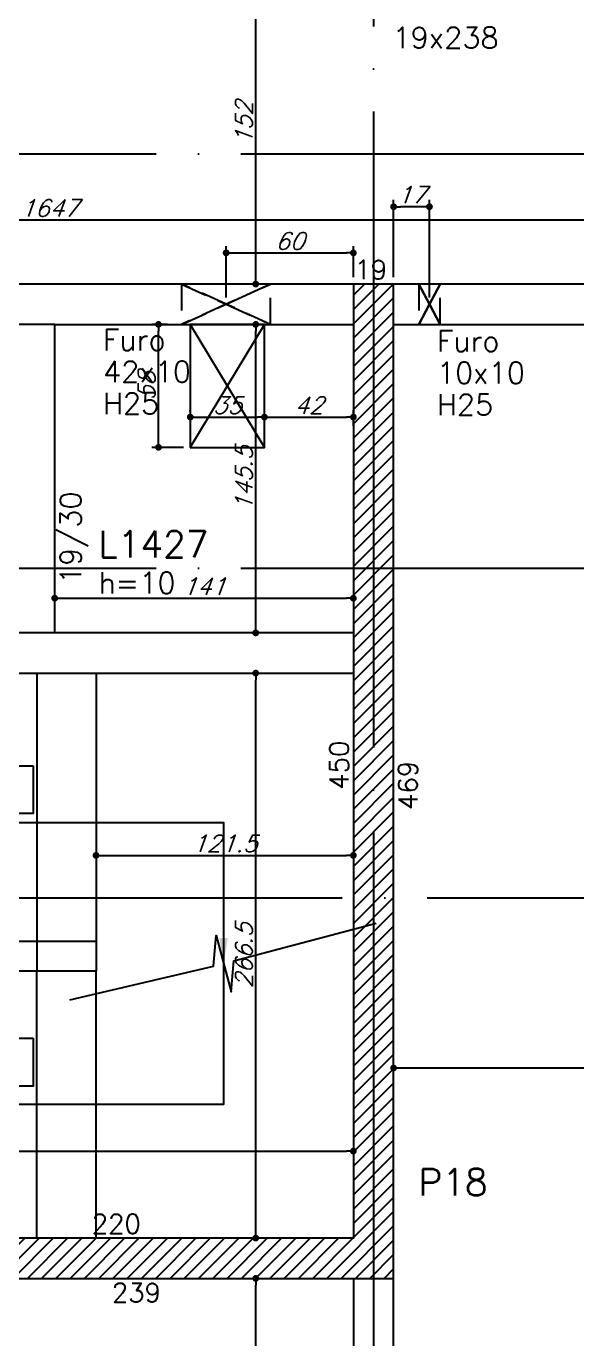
# Model space of a CAD drawing. Header units: millimetres. Extents: x -2290 to 5505, y -2157 to 2343.
# Drawn here: x 442 to 701, y -4 to 615 of the extents above; entities that cross this region are included whole.
import ezdxf
from ezdxf.enums import TextEntityAlignment as Align

# ---------------------------------------------------------------- set-up
doc = ezdxf.new("R2010")
doc.units = ezdxf.units.MM
doc.header["$LTSCALE"] = 50
doc.linetypes.add('EIXO', pattern=[6.8, 6, -0.4, 0, -0.4])
doc.linetypes.add('HIDDEN', pattern=[0.375, 0.25, -0.125])
for name, color, linetype in [('242', 3, 'Continuous'), ('F-AUX', 2, 'Continuous'), ('F-COTAS', 106, 'Continuous'), ('F-COTAS ANCORAGEM', 106, 'Continuous'), ('F-COTAS-FUROS', 50, 'Continuous'), ('F-COTAS-FUROS VIGA', 50, 'Continuous'), ('F-EIXO', 12, 'EIXO'), ('F-ESCADAS', 2, 'Continuous'), ('F-FURO-PAREDE', 2, 'HIDDEN'), ('F-FURO-PAREDE-TEXTOS', 2, 'Continuous'), ('F-LAJES-DIM', 2, 'Continuous'), ('F-LAJES-NOME', 4, 'Continuous'), ('F-PILARES-DIM', 172, 'Continuous'), ('F-PILARES-HACH', 174, 'Continuous'), ('F-PILARES-NOME', 170, 'Continuous'), ('F-PILARES-S', 170, 'Continuous'), ('F-TEXTO', 6, 'Continuous'), ('F-TEXTO ESCADA', 2, 'Continuous'), ('F-TEXTO-YELLOW', 2, 'Continuous'), ('F-VIGAS', 3, 'Continuous'), ('F-VIGAS-DIM', 2, 'Continuous'), ('F-VÃO', 1, 'Continuous')]:
    doc.layers.add(name, color=color, linetype=linetype)
doc.styles.add('5385-ARQ-PB-BAS-PLA-TER-TORRE-A-106-TXT$0$R60-75', font='simplex.shx', dxfattribs={"height": 0.1125})
doc.styles.add('CP-TEXT-INCL', font='simplex.shx', dxfattribs={"oblique": 20})
doc.styles.add('MCP', font='simplex.shx')
doc.styles.add('ROMANS', font='simplex.shx')
doc.dimstyles.new('CP-COTAS-50', dxfattribs={"dimscale": 0.64, "dimtxt": 12.5, "dimasz": 5, "dimexe": 5, "dimexo": 5, "dimgap": 2.5, "dimtad": 1, "dimdec": 1, "dimdsep": 46, "dimtxsty": 'CP-TEXT-INCL', "dimblk1": 'DOT', "dimblk2": 'DOT', "dimsah": 1, "dimcen": 9, "dimclrd": 256, "dimclre": 256, "dimclrt": 256, "dimadec": 0, "dimazin": 0, "dimtfac": 1, "dimtdec": 1, "dimtmove": 2, "dimatfit": 3, "dimldrblk": 'DOT', "dimfxl": 0, "dimtolj": 1, "dimarcsym": 0})

# ---------------------------------------------------------------- blocks, each defined once
blk = doc.blocks.new('*U51')
at = {"layer": 'F-EIXO'}
blk.add_line((0, 0), (5174.35, 0), dxfattribs=at)
at = {"layer": 'F-TEXTO', "style": 'ROMANS'}
blk.add_attdef('EIXO', text='', height=17.5, dxfattribs=at).set_placement((-28.21, 0), align=Align.MIDDLE_CENTER)
blk = doc.blocks.new('*U32')
at = {"layer": 'F-EIXO'}
blk.add_line((0, 0), (0, -2961.07), dxfattribs=at)
at = {"layer": 'F-TEXTO', "style": 'ROMANS'}
blk.add_attdef('EIXO', text='', height=17.5, rotation=360, dxfattribs=at).set_placement((0, 28.21), align=Align.MIDDLE_CENTER)
blk = doc.blocks.new('*U34')
at = {"layer": 'F-EIXO'}
blk.add_line((0, 0), (5174.35, 0), dxfattribs=at)
at = {"layer": 'F-TEXTO', "style": 'ROMANS'}
blk.add_attdef('EIXO', text='', height=17.5, dxfattribs=at).set_placement((-28.21, 0), align=Align.MIDDLE_CENTER)
blk = doc.blocks.new('*U27')
at = {"layer": 'F-EIXO'}
blk.add_line((0, 0), (5086.35, 0), dxfattribs=at)
at = {"layer": 'F-TEXTO', "style": 'ROMANS'}
blk.add_attdef('EIXO', text='', height=17.5, dxfattribs=at).set_placement((-28.21, 0), align=Align.MIDDLE_CENTER)
blk = doc.blocks.new('_DOT')
at = {"color": 0, "linetype": 'ByBlock'}
blk.add_line((-0.5, 0), (-1, 0), dxfattribs=at)
at = {"color": 0, "linetype": 'ByBlock', "const_width": 0.5}
blk.add_lwpolyline([(-0.25, 0, 1), (0.25, 0, 1)], format="xyb", close=True, dxfattribs=at)
blk = doc.blocks.new('*D126')
at = {"layer": 'DEFPOINTS', "color": 0, "linetype": 'Continuous', "transparency": 16777216}
for p in [(549.9, 24.5), (549.9, 24.5), (549.9, -475)]:
    blk.add_point(p, dxfattribs=at)
at = {"layer": 'F-COTAS', "linetype": 'Continuous', "lineweight": -2, "transparency": 16777216}
blk.add_line((549.9, -471.8), (549.9, 21.3), dxfattribs=at)
at = {"layer": 'F-COTAS', "linetype": 'Continuous', "lineweight": -2, "transparency": 16777216, "xscale": 3.2, "yscale": 3.2, "zscale": 3.2}
for p, rotation in [((549.9, 24.5), 90), ((549.9, -475), 270)]:
    blk.add_blockref('_DOT', p, dxfattribs=dict(at, rotation=rotation))
at = {"layer": 'F-COTAS', "linetype": 'Continuous', "transparency": 16777216, "insert": (544.3, -225.25), "char_height": 8, "attachment_point": 5, "rotation": 90, "style": 'CP-TEXT-INCL'}
blk.add_mtext('\\A1;499.5', dxfattribs=at)
blk = doc.blocks.new('*D127')
at = {"layer": 'DEFPOINTS', "color": 0, "linetype": 'Continuous', "transparency": 16777216}
for p in [(549.9, 310), (549.9, 310), (549.9, 43.5)]:
    blk.add_point(p, dxfattribs=at)
at = {"layer": 'F-COTAS', "linetype": 'Continuous', "lineweight": -2, "transparency": 16777216}
blk.add_line((549.9, 46.7), (549.9, 306.8), dxfattribs=at)
at = {"layer": 'F-COTAS', "linetype": 'Continuous', "lineweight": -2, "transparency": 16777216, "xscale": 3.2, "yscale": 3.2, "zscale": 3.2}
for p, rotation in [((549.9, 310), 90), ((549.9, 43.5), 270)]:
    blk.add_blockref('_DOT', p, dxfattribs=dict(at, rotation=rotation))
at = {"layer": 'F-COTAS', "linetype": 'Continuous', "transparency": 16777216, "insert": (544.3, 176.75), "char_height": 8, "attachment_point": 5, "rotation": 90, "style": 'CP-TEXT-INCL'}
blk.add_mtext('\\A1;266.5', dxfattribs=at)
blk = doc.blocks.new('*D128')
at = {"layer": 'DEFPOINTS', "color": 0, "linetype": 'Continuous', "transparency": 16777216}
for p in [(549.9, 474.5), (549.9, 474.5), (549.9, 329)]:
    blk.add_point(p, dxfattribs=at)
at = {"layer": 'F-COTAS', "linetype": 'Continuous', "lineweight": -2, "transparency": 16777216}
blk.add_line((549.9, 332.2), (549.9, 471.3), dxfattribs=at)
at = {"layer": 'F-COTAS', "linetype": 'Continuous', "lineweight": -2, "transparency": 16777216, "xscale": 3.2, "yscale": 3.2, "zscale": 3.2}
for p, rotation in [((549.9, 474.5), 90), ((549.9, 329), 270)]:
    blk.add_blockref('_DOT', p, dxfattribs=dict(at, rotation=rotation))
at = {"layer": 'F-COTAS', "linetype": 'Continuous', "transparency": 16777216, "insert": (544.3, 401.75), "char_height": 8, "attachment_point": 5, "rotation": 90, "style": 'CP-TEXT-INCL'}
blk.add_mtext('\\A1;145.5', dxfattribs=at)
blk = doc.blocks.new('*D129')
at = {"layer": 'DEFPOINTS', "color": 0, "linetype": 'Continuous', "transparency": 16777216}
for p in [(549.9, 645.5), (549.9, 645.5), (549.9, 493.5)]:
    blk.add_point(p, dxfattribs=at)
at = {"layer": 'F-COTAS', "linetype": 'Continuous', "lineweight": -2, "transparency": 16777216}
blk.add_line((549.9, 496.7), (549.9, 642.3), dxfattribs=at)
at = {"layer": 'F-COTAS', "linetype": 'Continuous', "lineweight": -2, "transparency": 16777216, "xscale": 3.2, "yscale": 3.2, "zscale": 3.2}
for p, rotation in [((549.9, 645.5), 90), ((549.9, 493.5), 270)]:
    blk.add_blockref('_DOT', p, dxfattribs=dict(at, rotation=rotation))
at = {"layer": 'F-COTAS', "linetype": 'Continuous', "transparency": 16777216, "insert": (544.3, 569.5), "char_height": 8, "attachment_point": 5, "rotation": 90, "style": 'CP-TEXT-INCL'}
blk.add_mtext('\\A1;152', dxfattribs=at)
blk = doc.blocks.new('*D170')
at = {"layer": 'DEFPOINTS', "color": 0, "linetype": 'Continuous', "transparency": 16777216}
for p in [(278.5, 84.54), (596, 84.54), (596, 84.54)]:
    blk.add_point(p, dxfattribs=at)
at = {"layer": 'F-COTAS', "linetype": 'Continuous', "lineweight": -2, "transparency": 16777216}
blk.add_line((281.7, 84.54), (592.8, 84.54), dxfattribs=at)
at = {"layer": 'F-COTAS', "linetype": 'Continuous', "lineweight": -2, "transparency": 16777216, "xscale": 3.2, "yscale": 3.2, "zscale": 3.2, "rotation": 180}
blk.add_blockref('_DOT', (278.5, 84.54), dxfattribs=at)
at = {"layer": 'F-COTAS', "linetype": 'Continuous', "lineweight": -2, "transparency": 16777216, "xscale": 3.2, "yscale": 3.2, "zscale": 3.2}
blk.add_blockref('_DOT', (596, 84.54), dxfattribs=at)
at = {"layer": 'F-COTAS', "linetype": 'Continuous', "transparency": 16777216, "insert": (420.89, 90.14), "char_height": 8, "attachment_point": 5, "style": 'CP-TEXT-INCL'}
blk.add_mtext('\\A1;317.5', dxfattribs=at)
blk = doc.blocks.new('*D171')
at = {"layer": 'DEFPOINTS', "color": 0, "linetype": 'Continuous', "transparency": 16777216}
for p in [(615, 123.74), (921.5, 123.74), (921.5, 123.74)]:
    blk.add_point(p, dxfattribs=at)
at = {"layer": 'F-COTAS', "linetype": 'Continuous', "lineweight": -2, "transparency": 16777216}
blk.add_line((618.2, 123.74), (918.3, 123.74), dxfattribs=at)
at = {"layer": 'F-COTAS', "linetype": 'Continuous', "lineweight": -2, "transparency": 16777216, "xscale": 3.2, "yscale": 3.2, "zscale": 3.2, "rotation": 180}
blk.add_blockref('_DOT', (615, 123.74), dxfattribs=at)
at = {"layer": 'F-COTAS', "linetype": 'Continuous', "lineweight": -2, "transparency": 16777216, "xscale": 3.2, "yscale": 3.2, "zscale": 3.2}
blk.add_blockref('_DOT', (921.5, 123.74), dxfattribs=at)
at = {"layer": 'F-COTAS', "linetype": 'Continuous', "transparency": 16777216, "insert": (768.25, 129.34), "char_height": 8, "attachment_point": 5, "style": 'CP-TEXT-INCL'}
blk.add_mtext('\\A1;306.5', dxfattribs=at)
blk = doc.blocks.new('*D190')
at = {"layer": 'DEFPOINTS', "color": 0, "linetype": 'Continuous', "transparency": 16777216}
for p in [(455, 345.35), (596, 345.35), (596, 345.35)]:
    blk.add_point(p, dxfattribs=at)
at = {"layer": 'F-COTAS', "linetype": 'Continuous', "lineweight": -2, "transparency": 16777216}
blk.add_line((458.2, 345.35), (592.8, 345.35), dxfattribs=at)
at = {"layer": 'F-COTAS', "linetype": 'Continuous', "lineweight": -2, "transparency": 16777216, "xscale": 3.2, "yscale": 3.2, "zscale": 3.2, "rotation": 180}
blk.add_blockref('_DOT', (455, 345.35), dxfattribs=at)
at = {"layer": 'F-COTAS', "linetype": 'Continuous', "lineweight": -2, "transparency": 16777216, "xscale": 3.2, "yscale": 3.2, "zscale": 3.2}
blk.add_blockref('_DOT', (596, 345.35), dxfattribs=at)
at = {"layer": 'F-COTAS', "linetype": 'Continuous', "transparency": 16777216, "insert": (525.5, 350.95), "char_height": 8, "attachment_point": 5, "style": 'CP-TEXT-INCL'}
blk.add_mtext('\\A1;141', dxfattribs=at)
blk = doc.blocks.new('*D192')
at = {"layer": 'DEFPOINTS', "color": 0, "linetype": 'Continuous', "transparency": 16777216}
for p in [(-371, 523.76), (1276, 523.76), (1276, 523.76)]:
    blk.add_point(p, dxfattribs=at)
at = {"layer": 'F-COTAS', "linetype": 'Continuous', "lineweight": -2, "transparency": 16777216}
blk.add_line((-367.8, 523.76), (1272.8, 523.76), dxfattribs=at)
at = {"layer": 'F-COTAS', "linetype": 'Continuous', "lineweight": -2, "transparency": 16777216, "xscale": 3.2, "yscale": 3.2, "zscale": 3.2, "rotation": 180}
blk.add_blockref('_DOT', (-371, 523.76), dxfattribs=at)
at = {"layer": 'F-COTAS', "linetype": 'Continuous', "lineweight": -2, "transparency": 16777216, "xscale": 3.2, "yscale": 3.2, "zscale": 3.2}
blk.add_blockref('_DOT', (1276, 523.76), dxfattribs=at)
at = {"layer": 'F-COTAS', "linetype": 'Continuous', "transparency": 16777216, "insert": (452.5, 529.36), "char_height": 8, "attachment_point": 5, "style": 'CP-TEXT-INCL'}
blk.add_mtext('\\A1;1647', dxfattribs=at)
blk = doc.blocks.new('*U360')
at = {"layer": 'F-VÃO'}
for p, q in [((0, 0), (35, 58)), ((0, 58), (35, 0))]:
    blk.add_line(p, q, dxfattribs=at)
at = {"layer": 'F-VÃO', "color": 3}
blk.add_lwpolyline([(0, 0), (35, 0), (35, 58), (0, 58)], close=True, dxfattribs=at)
blk = doc.blocks.new('*D369')
at = {"layer": 'DEFPOINTS', "color": 0, "linetype": 'Continuous', "transparency": 16777216}
for p in [(519, 430.27), (554, 430.77), (554, 430.27)]:
    blk.add_point(p, dxfattribs=at)
at = {"layer": 'F-COTAS-FUROS', "linetype": 'Continuous', "lineweight": -2, "transparency": 16777216}
for p, q in [((519, 433.47), (519, 433.97)), ((554, 433.47), (554, 433.97)), ((522.2, 430.77), (550.8, 430.77))]:
    blk.add_line(p, q, dxfattribs=at)
at = {"layer": 'F-COTAS-FUROS', "linetype": 'Continuous', "lineweight": -2, "transparency": 16777216, "xscale": 3.2, "yscale": 3.2, "zscale": 3.2, "rotation": 180}
blk.add_blockref('_DOT', (519, 430.77), dxfattribs=at)
at = {"layer": 'F-COTAS-FUROS', "linetype": 'Continuous', "lineweight": -2, "transparency": 16777216, "xscale": 3.2, "yscale": 3.2, "zscale": 3.2}
blk.add_blockref('_DOT', (554, 430.77), dxfattribs=at)
at = {"layer": 'F-COTAS-FUROS', "linetype": 'Continuous', "transparency": 16777216, "insert": (536.5, 436.37), "char_height": 8, "attachment_point": 5, "style": 'CP-TEXT-INCL'}
blk.add_mtext('\\A1;35', dxfattribs=at)
blk = doc.blocks.new('*D370')
at = {"layer": 'DEFPOINTS', "color": 0, "linetype": 'Continuous', "transparency": 16777216}
for p in [(596, 430.77), (554, 423.26), (596, 423.26)]:
    blk.add_point(p, dxfattribs=at)
at = {"layer": 'F-COTAS-FUROS', "linetype": 'Continuous', "lineweight": -2, "transparency": 16777216}
for p, q in [((554, 426.46), (554, 433.97)), ((596, 426.46), (596, 433.97)), ((557.2, 430.77), (592.8, 430.77))]:
    blk.add_line(p, q, dxfattribs=at)
at = {"layer": 'F-COTAS-FUROS', "linetype": 'Continuous', "lineweight": -2, "transparency": 16777216, "xscale": 3.2, "yscale": 3.2, "zscale": 3.2, "rotation": 180}
blk.add_blockref('_DOT', (554, 430.77), dxfattribs=at)
at = {"layer": 'F-COTAS-FUROS', "linetype": 'Continuous', "lineweight": -2, "transparency": 16777216, "xscale": 3.2, "yscale": 3.2, "zscale": 3.2}
blk.add_blockref('_DOT', (596, 430.77), dxfattribs=at)
at = {"layer": 'F-COTAS-FUROS', "linetype": 'Continuous', "transparency": 16777216, "insert": (575, 436.37), "char_height": 8, "attachment_point": 5, "style": 'CP-TEXT-INCL'}
blk.add_mtext('\\A1;42', dxfattribs=at)
blk = doc.blocks.new('*D371')
at = {"layer": 'DEFPOINTS', "color": 0, "linetype": 'Continuous', "transparency": 16777216}
for p in [(503.99, 474.5), (511.38, 474.5), (519, 416.5)]:
    blk.add_point(p, dxfattribs=at)
at = {"layer": 'F-COTAS-FUROS', "linetype": 'Continuous', "lineweight": -2, "transparency": 16777216}
for p, q in [((508.18, 474.5), (500.79, 474.5)), ((503.99, 419.7), (503.99, 471.3)), ((515.8, 416.5), (500.79, 416.5))]:
    blk.add_line(p, q, dxfattribs=at)
at = {"layer": 'F-COTAS-FUROS', "linetype": 'Continuous', "lineweight": -2, "transparency": 16777216, "xscale": 3.2, "yscale": 3.2, "zscale": 3.2}
for p, rotation in [((503.99, 474.5), 90), ((503.99, 416.5), 270)]:
    blk.add_blockref('_DOT', p, dxfattribs=dict(at, rotation=rotation))
at = {"layer": 'F-COTAS-FUROS', "linetype": 'Continuous', "transparency": 16777216, "insert": (498.39, 445.5), "char_height": 8, "attachment_point": 5, "rotation": 90, "style": 'CP-TEXT-INCL'}
blk.add_mtext('\\A1;58', dxfattribs=at)
blk = doc.blocks.new('*D643')
at = {"layer": 'DEFPOINTS', "color": 0, "transparency": 16777216}
for p in [(596, 508.23), (596, 493.5), (535.93, 484)]:
    blk.add_point(p, dxfattribs=at)
at = {"layer": 'F-COTAS-FUROS VIGA', "lineweight": -2, "transparency": 16777216}
for p, q in [((535.93, 487.2), (535.93, 511.43)), ((539.13, 508.23), (592.8, 508.23)), ((596, 496.7), (596, 511.43))]:
    blk.add_line(p, q, dxfattribs=at)
at = {"layer": 'F-COTAS-FUROS VIGA', "lineweight": -2, "transparency": 16777216, "xscale": 3.2, "yscale": 3.2, "zscale": 3.2, "rotation": 180}
blk.add_blockref('_DOT', (535.93, 508.23), dxfattribs=at)
at = {"layer": 'F-COTAS-FUROS VIGA', "lineweight": -2, "transparency": 16777216, "xscale": 3.2, "yscale": 3.2, "zscale": 3.2}
blk.add_blockref('_DOT', (596, 508.23), dxfattribs=at)
at = {"layer": 'F-COTAS-FUROS VIGA', "transparency": 16777216, "insert": (565.97, 513.83), "char_height": 8, "attachment_point": 5, "style": 'CP-TEXT-INCL'}
blk.add_mtext('\\A1;60', dxfattribs=at)
blk = doc.blocks.new('*D650')
at = {"layer": 'DEFPOINTS', "color": 0, "transparency": 16777216}
for p in [(615, 530), (615, 493.5), (631.92, 484)]:
    blk.add_point(p, dxfattribs=at)
at = {"layer": 'F-COTAS-FUROS VIGA', "lineweight": -2, "transparency": 16777216}
for p, q in [((615, 496.7), (615, 533.2)), ((631.92, 487.2), (631.92, 533.2)), ((628.72, 530), (618.2, 530))]:
    blk.add_line(p, q, dxfattribs=at)
at = {"layer": 'F-COTAS-FUROS VIGA', "lineweight": -2, "transparency": 16777216, "xscale": 3.2, "yscale": 3.2, "zscale": 3.2, "rotation": 180}
blk.add_blockref('_DOT', (615, 530), dxfattribs=at)
at = {"layer": 'F-COTAS-FUROS VIGA', "lineweight": -2, "transparency": 16777216, "xscale": 3.2, "yscale": 3.2, "zscale": 3.2}
blk.add_blockref('_DOT', (631.92, 530), dxfattribs=at)
at = {"layer": 'F-COTAS-FUROS VIGA', "transparency": 16777216, "insert": (623.46, 535.6), "char_height": 8, "attachment_point": 5, "style": 'CP-TEXT-INCL'}
blk.add_mtext('\\A1;17', dxfattribs=at)
blk = doc.blocks.new('A$C630553AF')
at = {"layer": 'F-AUX'}
h = blk.add_hatch(color=1, dxfattribs=at)
edge = h.paths.add_edge_path()
edge.add_arc((-345.5, 196), 3, 0, 360)
at = {"layer": 'F-AUX', "color": 1}
for points in [[(-345.5, 196), (-61.28, 196), (-61.28, 63), (-317, 63)], [(-133.85, 112.44), (-66.11, 128.22), (-64.78, 142.78), (-57.77, 116.22), (-56.44, 130.78), (10.81, 148.54)]]:
    blk.add_lwpolyline(points, dxfattribs=at)
blk.add_circle((-345.5, 196), 3, dxfattribs=at)
for points in [[(-59.28, 141.5), (-61.28, 129.5), (-63.28, 141.5)], [(-305, 65), (-317, 63), (-305, 61)]]:
    blk.add_solid(points, dxfattribs=at)
at = {"layer": 'F-ESCADAS'}
for p, q in [((-345.5, 266), (-345.5, 126)), ((-317.5, 266), (-317.5, 126)), ((-289.5, 266), (-289.5, 126)), ((-261.5, 266), (-261.5, 126)), ((-233.5, 266), (-233.5, 126)), ((-205.5, 266), (-205.5, 126)), ((-177.5, 266), (-177.5, 126)), ((-149.5, 266), (-149.5, 126)), ((-121.5, 266), (-121.5, 126)), ((-345.5, 140), (-121.5, 140)), ((-345.5, 126), (-121.5, 126)), ((-317.5, 0), (-317.5, 126)), ((-289.5, 0), (-289.5, 126)), ((-261.5, 0), (-261.5, 126)), ((-233.5, 0), (-233.5, 126)), ((-205.5, 0), (-205.5, 126)), ((-177.5, 0), (-177.5, 126)), ((-149.5, 0), (-149.5, 126)), ((-121.5, 0), (-121.5, 126))]:
    blk.add_line(p, q, dxfattribs=at)
at = {"layer": 'F-TEXTO ESCADA', "color": 1}
for points in [[(-151.11, 222.8), (-151.11, 200.22), (-208.68, 200.22), (-208.68, 222.8)], [(-151.11, 94.3), (-151.11, 71.72), (-208.68, 71.72), (-208.68, 94.3)]]:
    blk.add_lwpolyline(points, close=True, dxfattribs=at)
at = {"layer": 'F-TEXTO ESCADA', "style": 'ROMANS'}
for s, p in [('ESC.14', (-206.1, 206.66)), ('ESC.13', (-206.1, 78.16))]:
    blk.add_text(s, height=10, dxfattribs=at).set_placement(p)
at = {"layer": 'F-TEXTO-YELLOW', "char_height": 11.25, "width": 61.3796, "attachment_point": 9, "style": '5385-ARQ-PB-BAS-PLA-TER-TORRE-A-106-TXT$0$R60-75'}
for s, insert in [('S', (-359.64, 189.64)), ('D', (-326.04, 60.54))]:
    blk.add_mtext(s, dxfattribs=dict(at, insert=insert))
blk = doc.blocks.new('*D682')
at = {"layer": 'DEFPOINTS', "color": 0, "transparency": 16777216}
for p in [(474.5, 224.03), (596, 224.03), (596, 224.03)]:
    blk.add_point(p, dxfattribs=at)
at = {"layer": 'F-COTAS ANCORAGEM', "lineweight": -2, "transparency": 16777216}
blk.add_line((477.7, 224.03), (592.8, 224.03), dxfattribs=at)
at = {"layer": 'F-COTAS ANCORAGEM', "lineweight": -2, "transparency": 16777216, "xscale": 3.2, "yscale": 3.2, "zscale": 3.2, "rotation": 180}
blk.add_blockref('_DOT', (474.5, 224.03), dxfattribs=at)
at = {"layer": 'F-COTAS ANCORAGEM', "lineweight": -2, "transparency": 16777216, "xscale": 3.2, "yscale": 3.2, "zscale": 3.2}
blk.add_blockref('_DOT', (596, 224.03), dxfattribs=at)
at = {"layer": 'F-COTAS ANCORAGEM', "transparency": 16777216, "insert": (535.25, 229.63), "char_height": 8, "attachment_point": 5, "style": 'CP-TEXT-INCL'}
blk.add_mtext('\\A1;121.5', dxfattribs=at)

msp = doc.modelspace()

# ---------------------------------------------------------------- hatches: boundary and pattern name
at = {"layer": 'F-PILARES-HACH', "linetype": 'Continuous'}
h = msp.add_hatch(dxfattribs=at)
h.set_pattern_fill('ANSI31', color=256, scale=1.5, style=0)
h.paths.add_polyline_path([(615, 24.5), (615, 493.5), (596, 493.5), (596, 43.5), (376, 43.5), (376, 24.5)], flags=16)

# ---------------------------------------------------------------- linework, layer by layer
at = {"layer": '242', "linetype": 'Continuous'}
msp.add_line((605.5, 34), (605.5, 34), dxfattribs=at)
at = {"layer": 'F-FURO-PAREDE'}
for points in [[(535.93, 484), (514.93, 474.5), (556.93, 474.5), (535.93, 484), (556.93, 474.5), (556.93, 493.5), (535.93, 484), (556.93, 493.5), (514.93, 493.5), (535.93, 484), (514.93, 493.5), (514.93, 474.5), (535.93, 484)], [(631.918, 484), (626.918, 474.5), (636.918, 474.5), (631.918, 484), (636.918, 474.5), (636.918, 493.5), (631.918, 484), (636.918, 493.5), (626.918, 493.5), (631.918, 484), (626.918, 493.5), (626.918, 474.5), (631.918, 484)]]:
    msp.add_lwpolyline(points, dxfattribs=at)
at = {"layer": 'F-PILARES-S', "linetype": 'Continuous'}
msp.add_lwpolyline([(615, 24.5), (615, 493.5), (596, 493.5), (596, 43.5), (376, 43.5), (376, 24.5), (615, 24.5)], dxfattribs=at)
at = {"layer": 'F-VIGAS'}
for points in [[(445.5, 493.5), (267.5, 493.5)], [(596, 493.5), (445.5, 493.5)], [(931, 493.5), (615, 493.5)], [(455, 474.5), (436, 474.5)], [(455, 474.5), (596, 474.5)], [(455, 425), (455, 474.5)], [(615, 474.5), (921.5, 474.5)], [(455, 329), (455, 425)], [(455, 329), (436, 329)], [(596, 329), (455, 329)], [(267.5, 310), (445.5, 310)], [(445.5, 310), (596, 310)], [(596, 24.5), (596, -446.39)], [(615, -446.39), (615, 24.5)]]:
    msp.add_lwpolyline(points, dxfattribs=at)

# ---------------------------------------------------------------- block references
at = {"layer": 'F-COTAS ANCORAGEM'}
msp.add_blockref('A$C630553AF', (596, 43.5), dxfattribs=at)
at = {"layer": 'F-EIXO', "linetype": 'Continuous'}
for name, p in [('*U32', (605.5, 1935.283)), ('*U51', (-1837.782, 555)), ('*U34', (-1837.782, 359.5)), ('*U27', (-1749.828, 204))]:
    msp.add_blockref(name, p, dxfattribs=at)
at = {"layer": 'F-VÃO', "linetype": 'Continuous'}
msp.add_blockref('*U360', (519, 416.5), dxfattribs=at)

# ---------------------------------------------------------------- texts
at = {"layer": 'F-FURO-PAREDE-TEXTOS', "linetype": 'Continuous', "style": 'MCP'}
for s, p in [('Furo', (477.792, 462.217)), ('Furo', (635.438, 461.654)), ('42x10', (477.792, 447.217)), ('10x10', (635.438, 446.654)), ('H25', (477.792, 432.217)), ('H25', (635.438, 431.654))]:
    msp.add_text(s, height=10, dxfattribs=at).set_placement(p)
at = {"layer": 'F-LAJES-DIM', "linetype": 'Continuous', "style": 'MCP'}
msp.add_text('h=10', height=10, dxfattribs=at).set_placement((475.622, 347.57))
at = {"layer": 'F-LAJES-NOME', "linetype": 'Continuous', "style": 'MCP'}
msp.add_text('L1427', height=12.5, dxfattribs=at).set_placement((475.622, 364.57))
at = {"layer": 'F-PILARES-DIM', "linetype": 'Continuous', "style": 'MCP'}
for s, height, p in [('19x238', 10, (614.472, 604.755)), ('19', 9, (596.5, 495.75)), ('220', 9, (472.5, 45.75)), ('239', 9, (482, 13.25))]:
    msp.add_text(s, height=height, dxfattribs=at).set_placement(p)
for s, p in [('450', (593.75, 255)), ('469', (626.25, 245.5))]:
    msp.add_text(s, height=9, rotation=90, dxfattribs=at).set_placement(p)
at = {"layer": 'F-PILARES-NOME', "linetype": 'Continuous', "style": 'MCP'}
msp.add_text('P18', height=12.5, dxfattribs=at).set_placement((626.697, 63.671))
at = {"layer": 'F-VIGAS-DIM', "linetype": 'Continuous', "style": 'MCP'}
msp.add_text('19/30', height=10, rotation=90, dxfattribs=at).set_placement((467.5, 352))

# ---------------------------------------------------------------- dimensions: what is measured, and where the dimension line sits
at = {"layer": 'F-COTAS', "linetype": 'Continuous'}
for base, p1, p2, angle, picture, middle in [((549.896, 645.5), (549.896, 493.5), (549.896, 645.5), 270, '*D129', (544.296, 569.5)), ((1276, 523.762), (-371, 523.762), (1276, 523.762), 180, '*D192', (452.5, 529.362)), ((549.896, 474.5), (549.896, 329), (549.896, 474.5), 270, '*D128', (544.296, 401.75)), ((596, 345.355), (455, 345.355), (596, 345.355), 180, '*D190', (525.5, 350.955)), ((549.896, 310), (549.896, 43.5), (549.896, 310), 270, '*D127', (544.296, 176.75)), ((921.5, 123.743), (615, 123.743), (921.5, 123.743), 180, '*D171', (768.25, 129.343)), ((549.896, 24.5), (549.896, -475), (549.896, 24.5), 270, '*D126', (544.296, -225.25))]:
    dim = msp.add_linear_dim(base=base, p1=p1, p2=p2, angle=angle, dimstyle='CP-COTAS-50', dxfattribs=at)
    dim.commit()
    dim.dimension.update_dxf_attribs({"geometry": picture, "text_midpoint": middle})
dim = msp.add_linear_dim(base=(596, 84.537), p1=(278.5, 84.537), p2=(596, 84.537), angle=180, dimstyle='CP-COTAS-50', dxfattribs=at)
dim.commit()
dim.dimension.update_dxf_attribs({"geometry": '*D170', "text_midpoint": (420.892, 90.137), "dimtype": 160})
at = {"layer": 'F-COTAS ANCORAGEM'}
dim = msp.add_linear_dim(base=(596, 224.034), p1=(474.5, 224.034), p2=(596, 224.034), dimstyle='CP-COTAS-50', override={"dimfxl": 7.5}, dxfattribs=at)
dim.commit()
dim.dimension.update_dxf_attribs({"geometry": '*D682', "text_midpoint": (535.25, 229.634)})
at = {"layer": 'F-COTAS-FUROS', "linetype": 'Continuous'}
dim = msp.add_linear_dim(base=(503.994, 474.5), p1=(519, 416.5), p2=(511.383, 474.5), angle=90, dimstyle='CP-COTAS-50', override={"dimfxl": 7.5}, dxfattribs=at)
dim.commit()
dim.dimension.update_dxf_attribs({"geometry": '*D371', "text_midpoint": (498.394, 445.5)})
for base, p1, p2, picture, middle in [((554, 430.772), (519, 430.271), (554, 430.271), '*D369', (536.5, 436.372)), ((596, 430.772), (554, 423.264), (596, 423.264), '*D370', (575, 436.372))]:
    dim = msp.add_linear_dim(base=base, p1=p1, p2=p2, dimstyle='CP-COTAS-50', override={"dimfxl": 7.5}, dxfattribs=at)
    dim.commit()
    dim.dimension.update_dxf_attribs({"geometry": picture, "text_midpoint": middle})
at = {"layer": 'F-COTAS-FUROS VIGA'}
for base, p1, p2, picture, middle in [((615, 530.002), (631.918, 484), (615, 493.5), '*D650', (623.459, 535.602)), ((596, 508.227), (535.93, 484), (596, 493.5), '*D643', (565.965, 513.827))]:
    dim = msp.add_linear_dim(base=base, p1=p1, p2=p2, dimstyle='CP-COTAS-50', override={"dimdec": 0, "dimfxl": 7.5}, dxfattribs=at)
    dim.commit()
    dim.dimension.update_dxf_attribs({"geometry": picture, "text_midpoint": middle})

doc.saveas('drawing.dxf')
